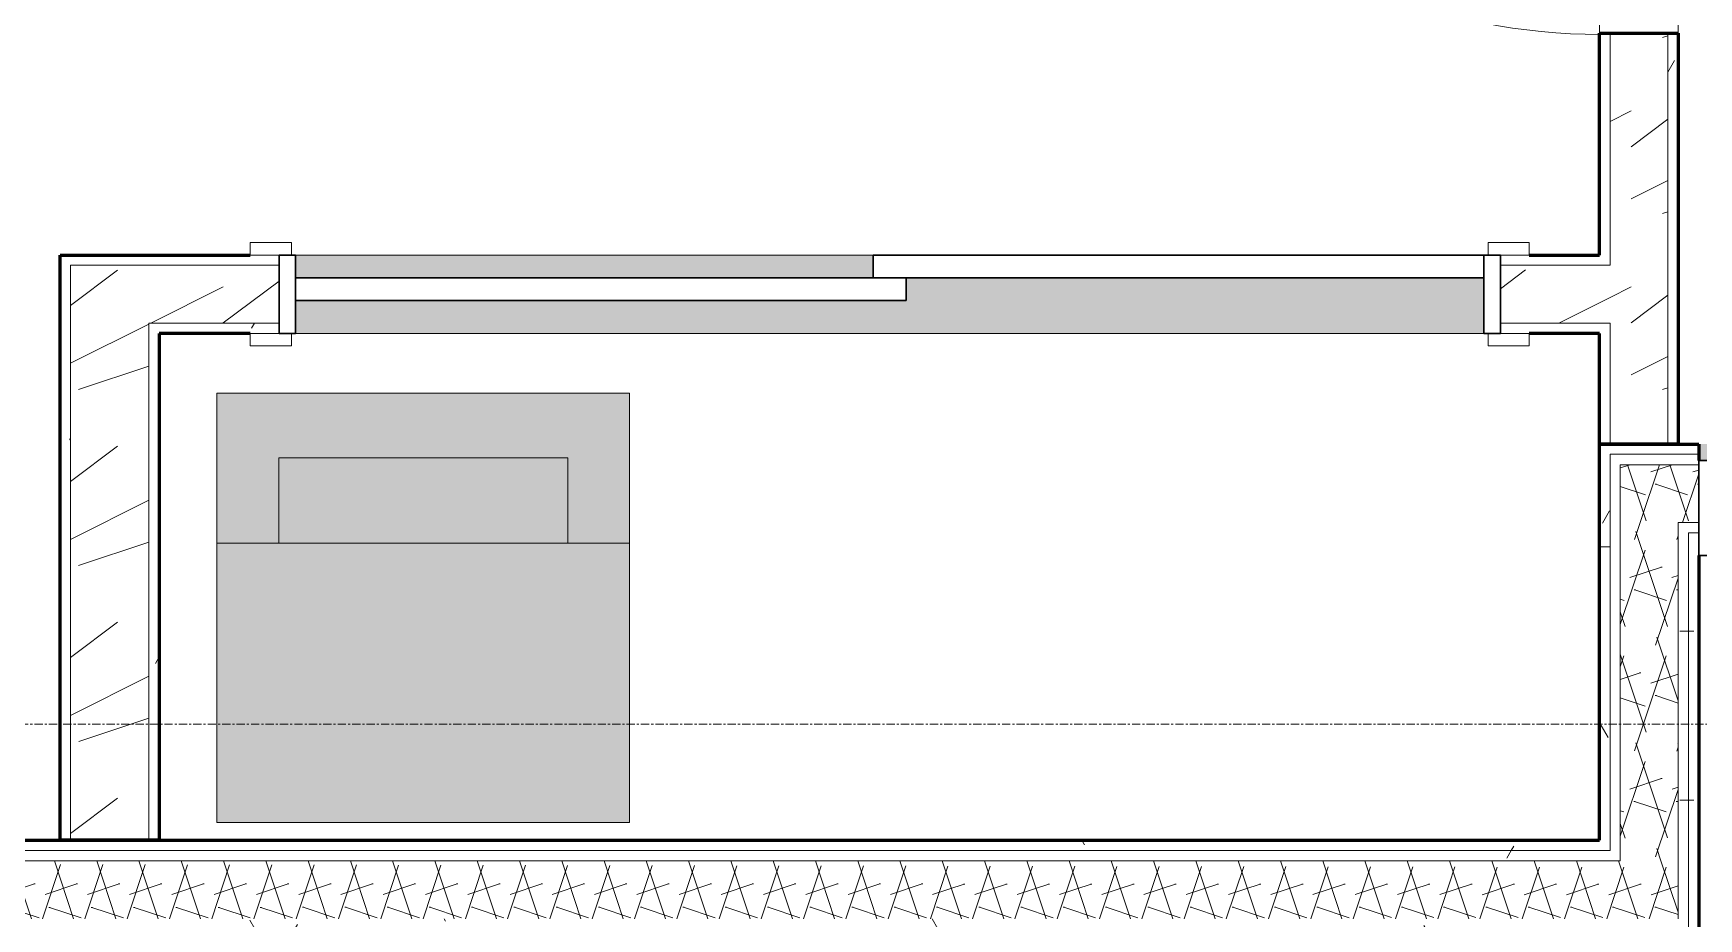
# Model space of a CAD drawing. Header units: inches. Extents: x -4061 to -1937, y 10959 to 12323.
# Drawn here: x -3402.1 to -3301.2, y 11835.4 to 11889 of the extents above; entities that cross this region are included whole.
import ezdxf

# ---------------------------------------------------------------- set-up
doc = ezdxf.new("R2010")
doc.units = ezdxf.units.IN
doc.header["$MEASUREMENT"] = 0
doc.linetypes.add('Grid Line 1_2_', pattern=[0.875, 0.5, -0.125, 0.125, -0.125])
for name, color, linetype, lineweight in [('0-1', 7, 'Continuous', 5), ('0-2', 10, 'Continuous', 18), ('A-DOOR', 31, 'Continuous', 18), ('A-DOOR-1', 7, 'Continuous', 9), ('A-DOOR-2', 50, 'Continuous', 30), ('A-DOOR-7', 31, 'Continuous', 9), ('A-DOOR-8', 31, 'Continuous', 30), ('A-DOOR-FRAM', 31, 'Continuous', 30), ('A-DOOR-FRAM-1', 50, 'Continuous', 30), ('A-WALL', 113, 'Continuous', 18), ('A-WALL-1', 8, 'Continuous', 5), ('A-WALL-2', 250, 'Continuous', 60), ('A-WALL-3', 10, 'Continuous', 18), ('A-WALL-PATT-1', 7, 'Continuous', 9), ('A-WALL-PATT-2', 55, 'Continuous', 9), ('A-WALL-PATT-6', 111, 'Continuous', 9), ('I-WALL-1', 2, 'Continuous', 5), ('I-WALL-2', 2, 'Continuous', 60), ('P-SANR-FIXT-1', 53, 'Continuous', 9), ('P-SANR-FIXT-2', 7, 'Continuous', 9), ('S-GRID-1', 1, 'Grid Line 1_2_', 9)]:
    doc.layers.add(name, color=color, linetype=linetype, lineweight=lineweight)
pattern_1 = [(0, (0, 0), (20.48, 5.12), [0.845, -14.515, 0.845, -14.515, -81.92]), (0, (0, 0), (20.48, 5.12), [-30.72, 0.845, -29.875, 0.845, -14.515, -35.84]), (0, (0, 0), (20.48, 5.12), [-76.8, 0.845, -9.395, 0.845, -24.755]), (120, (7.68, 2.56), (-14.67405, 15.1762003), [0.845, -14.515, 0.845, -14.515, -81.92]), (120, (7.68, 2.56), (-14.67405, 15.1762003), [-30.72, 0.845, -29.875, 0.845, -14.515, -35.84]), (120, (7.68, 2.56), (-14.67405, 15.1762003), [-76.8, 0.845, -9.395, 0.845, -24.755]), (240, (10.24, 12.8), (-5.80595, -20.2962003), [0.845, -14.515, 0.845, -14.515, -81.92]), (240, (10.24, 12.8), (-5.80595, -20.2962003), [-30.72, 0.845, -29.875, 0.845, -14.515, -35.84]), (240, (10.24, 12.8), (-5.80595, -20.2962003), [-76.8, 0.845, -9.395, 0.845, -24.755])]
pattern_2 = [(216.87, (4.265, 10.662), (31.9871619, 21.32545714), [5.331, -47.981]), (206.565, (10.662, 7.464), (-10.662476, -10.6620098), [11.921, -11.921]), (198.435, (10.662, 2.132), (-21.32449365, -10.6625869), [6.744, -26.974])]
pattern_3 = [(161.57, (0.32, 0.32), (-2.560496185, -0.000537386), [0, -18.214, 2.022, 0]), (18.43, (-0.32, 0.32), (-2.560496185, 0.000537386), [0, -18.214, 2.022, 0]), (108.43, (0.32, 0.32), (1.27922091, -6.400876726), [6.07, -14.166]), (71.57, (-0.32, 0.32), (1.27922091, 6.400876726), [6.07, -14.166])]

# ---------------------------------------------------------------- blocks, each defined once
blk = doc.blocks.new('Stacked Washer and Dryer - 26_x25_ - Private-1352637-ENLARGED RCP - 1ST FLOOR PLAN - EAST')
at = {"layer": 'P-SANR-FIXT-1'}
blk.add_hatch(color=256, dxfattribs=at).paths.add_polyline_path([(0, 12.5), (0, -12.5), (26, -12.5), (26, 12.5), (8.81, 12.5)], flags=0)
at = {"layer": 'P-SANR-FIXT-2'}
for p, q in [((26, 12.5), (0, 12.5)), ((0, -12.5), (0, 12.5)), ((16.91, 12.5), (16.91, -12.5)), ((26, 12.5), (26, -12.5)), ((16.91, 8.75), (22.09, 8.75)), ((22.09, 8.75), (22.09, -8.75)), ((22.09, -8.75), (16.91, -8.75)), ((0, -12.5), (26, -12.5))]:
    blk.add_line(p, q, dxfattribs=at)
blk = doc.blocks.new('FOLDING_SLIDING CLOSET - 72_ x 80_-1372885-ENLARGED RCP - 1ST FLOOR PLAN - EAST')
at = {"layer": 'A-DOOR-1'}
for p, q in [((-38.75, 3.25), (-36.25, 3.25)), ((-38.75, 2.5), (-38.75, 3.25)), ((-36.25, 3.25), (-36.25, 2.5)), ((36.25, 3.25), (38.75, 3.25)), ((36.25, 2.5), (36.25, 3.25)), ((38.75, 3.25), (38.75, 2.5)), ((-36.25, 2.5), (-38.75, 2.5)), ((38.75, 2.5), (36.25, 2.5)), ((-38.75, -2.25), (-36.25, -2.25)), ((-38.75, -3), (-38.75, -2.25)), ((-36.25, -3), (-38.75, -3)), ((-36.25, -2.25), (-36.25, -3)), ((36.25, -2.25), (38.75, -2.25)), ((36.25, -3), (36.25, -2.25)), ((38.75, -3), (36.25, -3)), ((38.75, -2.25), (38.75, -3))]:
    blk.add_line(p, q, dxfattribs=at)
at = {"layer": 'A-DOOR-2'}
for p, q in [((-1, 0.5), (36, 0.5)), ((-1, -0.875), (-1, 0.5)), ((36, 0.5), (36, -0.875)), ((-36, -0.875), (1, -0.875)), ((-36, -2.25), (-36, -0.875)), ((36, -0.875), (-1, -0.875)), ((1, -0.875), (1, -2.25)), ((1, -2.25), (-36, -2.25))]:
    blk.add_line(p, q, dxfattribs=at)
at = {"layer": 'A-DOOR-FRAM-1'}
for p, q in [((-37, 2.5), (-36, 2.5)), ((-37, -2.25), (-37, 2.5)), ((-36, 2.5), (-36, -2.25)), ((36, 2.5), (37, 2.5)), ((36, -2.25), (36, 2.5)), ((37, 2.5), (37, -2.25)), ((-36, -2.25), (-37, -2.25)), ((37, -2.25), (36, -2.25))]:
    blk.add_line(p, q, dxfattribs=at)
blk = doc.blocks.new('Single-Flush - 36_ x 84_-1372839-ENLARGED RCP - 1ST FLOOR PLAN - EAST')
at = {"layer": 'A-DOOR-1'}
blk.add_arc((18, 2.37), 36.07, 93.1789, 180, dxfattribs=at)
at = {"layer": 'A-DOOR-2'}
for p, q in [((16, 2.37), (16, 38.39)), ((18, 38.39), (16, 38.39)), ((18, 2.37), (18, 38.39)), ((18, 2.37), (16, 2.37))]:
    blk.add_line(p, q, dxfattribs=at)
blk = doc.blocks.new('CTR - 1st Phase - Unit Layouts_rvt-1-ENLARGED RCP - 1ST FLOOR PLAN - EAST')
at = {"layer": 'A-WALL-1'}
h = blk.add_hatch(color=256, dxfattribs=at)
h.paths.add_polyline_path([(-3366.02, 11870.85), (-3314.26, 11870.85), (-3314.26, 11874.23), (-3349.26, 11874.23), (-3349.26, 11872.85), (-3386.26, 11872.85), (-3386.26, 11870.85)], flags=0)
h.paths.add_polyline_path([(-3366.02, 11874.23), (-3351.26, 11874.23), (-3351.26, 11875.6), (-3386.26, 11875.6), (-3386.26, 11874.23)], flags=0)
at = {"layer": 'A-WALL-PATT-1'}
h = blk.add_hatch(dxfattribs=at)
h.set_pattern_fill('FP_1', color=256, style=0, pattern_type=2)
h.set_pattern_definition(pattern_1)
h.paths.add_polyline_path([(-3302.5, 11864.15), (-3302.5, 11889.03), (-3303.12, 11889.03), (-3303.12, 11864.15)], flags=0)
h.paths.add_polyline_path([(-3303.12, 11925.03), (-3302.5, 11925.03), (-3302.5, 11961.15), (-3303.12, 11961.15), (-3303.12, 11925.2)], flags=0)
h = blk.add_hatch(dxfattribs=at)
h.set_pattern_fill('FP_1', color=256, style=0, pattern_type=2)
h.set_pattern_definition(pattern_1)
h.paths.add_polyline_path([(-3306.62, 11864.15), (-3306.62, 11871.48), (-3307.25, 11871.48), (-3307.25, 11864.15)], flags=0)
h.paths.add_polyline_path([(-3307.25, 11874.98), (-3306.62, 11874.98), (-3306.62, 11889.03), (-3307.25, 11889.03), (-3307.25, 11875.6)], flags=0)
h.paths.add_polyline_path([(-3307.25, 11925.03), (-3306.62, 11925.03), (-3306.62, 11928.28), (-3307.25, 11928.28), (-3307.25, 11925.2)], flags=0)
h.paths.add_polyline_path([(-3306.62, 11931.78), (-3306.62, 11957.03), (-3307.25, 11957.03), (-3307.25, 11931.78)], flags=0)
h = blk.add_hatch(dxfattribs=at)
h.set_pattern_fill('FP_1', color=256, style=0, pattern_type=2)
h.set_pattern_definition(pattern_1)
h.paths.add_polyline_path([(-3400.52, 11840.15), (-3399.9, 11840.15), (-3399.9, 11874.98), (-3400.52, 11874.98), (-3400.52, 11847.73)], flags=0)
h = blk.add_hatch(dxfattribs=at)
h.set_pattern_fill('FP_1', color=256, style=0, pattern_type=2)
h.set_pattern_definition(pattern_1)
h.paths.add_polyline_path([(-3311.51, 11870.85), (-3307.25, 11870.85), (-3307.25, 11871.48), (-3313.26, 11871.48), (-3313.26, 11870.85)], flags=0)
h.paths.add_polyline_path([(-3391.02, 11870.85), (-3387.26, 11870.85), (-3387.26, 11871.48), (-3395.15, 11871.48), (-3395.15, 11870.85), (-3394.52, 11870.85)], flags=0)
h = blk.add_hatch(dxfattribs=at)
h.set_pattern_fill('FP_1', color=256, style=0, pattern_type=2)
h.set_pattern_definition(pattern_1)
h.paths.add_polyline_path([(-3394.52, 11840.15), (-3394.52, 11870.85), (-3395.15, 11870.85), (-3395.15, 11840.15)], flags=0)
at = {"layer": 'A-WALL-PATT-2'}
h = blk.add_hatch(dxfattribs=at)
h.set_pattern_fill('FP_2', color=256, style=0, pattern_type=2)
h.set_pattern_definition(pattern_2)
h.paths.add_polyline_path([(-3304.28, 11864.15), (-3303.12, 11864.15), (-3303.12, 11889.03), (-3306.62, 11889.03), (-3306.62, 11864.15)], flags=0)
h.paths.add_polyline_path([(-3306.62, 11925.03), (-3303.12, 11925.03), (-3303.12, 11960.53), (-3306.62, 11960.53), (-3306.62, 11925.2)], flags=0)
h = blk.add_hatch(dxfattribs=at)
h.set_pattern_fill('FP_2', color=256, style=0, pattern_type=2)
h.set_pattern_definition(pattern_2)
h.paths.add_polyline_path([(-3395.15, 11871.48), (-3387.26, 11871.48), (-3387.26, 11874.98), (-3399.9, 11874.98), (-3399.9, 11871.48)], flags=0)
h.paths.add_polyline_path([(-3307.25, 11871.48), (-3306.62, 11871.48), (-3306.62, 11874.98), (-3313.26, 11874.98), (-3313.26, 11871.48)], flags=0)
h = blk.add_hatch(dxfattribs=at)
h.set_pattern_fill('FP_2', color=256, style=0, pattern_type=2)
h.set_pattern_definition(pattern_2)
h.paths.add_polyline_path([(-3395.15, 11840.15), (-3395.15, 11871.48), (-3399.9, 11871.48), (-3399.9, 11840.15)], flags=0)
at = {"layer": 'A-WALL-2'}
for p, q in [((-3307.25, 11875.6), (-3307.25, 11889.03)), ((-3307.25, 11889.03), (-3302.5, 11889.03)), ((-3302.5, 11889.03), (-3302.5, 11864.15)), ((-3400.52, 11874.98), (-3400.52, 11875.6)), ((-3400.52, 11875.6), (-3389.01, 11875.6)), ((-3400.52, 11870.85), (-3400.52, 11874.98)), ((-3311.51, 11875.6), (-3307.25, 11875.6)), ((-3400.52, 11840.15), (-3400.52, 11870.85)), ((-3389.01, 11870.85), (-3394.52, 11870.85)), ((-3394.52, 11870.85), (-3394.52, 11840.15)), ((-3307.25, 11870.85), (-3311.51, 11870.85)), ((-3307.25, 11864.15), (-3307.25, 11870.85)), ((-3302.5, 11864.15), (-3307.25, 11864.15)), ((-3394.52, 11840.15), (-3400.52, 11840.15))]:
    blk.add_line(p, q, dxfattribs=at)
at = {"layer": 'A-WALL-3'}
for p, q in [((-3307.25, 11925.03), (-3307.25, 11889.03)), ((-3302.5, 11889.03), (-3302.5, 11925.03)), ((-3306.62, 11889.03), (-3306.62, 11874.98)), ((-3303.12, 11889.03), (-3303.12, 11864.15)), ((-3399.9, 11874.98), (-3387.26, 11874.98)), ((-3399.9, 11874.98), (-3399.9, 11871.48)), ((-3351.26, 11875.6), (-3386.26, 11875.6)), ((-3313.26, 11874.98), (-3307.25, 11874.98)), ((-3307.25, 11874.98), (-3306.62, 11874.98)), ((-3399.9, 11871.48), (-3399.9, 11870.85)), ((-3399.9, 11870.85), (-3399.9, 11840.15)), ((-3395.15, 11871.48), (-3387.26, 11871.48)), ((-3395.15, 11871.48), (-3395.15, 11870.85)), ((-3395.15, 11870.85), (-3395.15, 11840.15)), ((-3386.26, 11870.85), (-3314.26, 11870.85)), ((-3313.26, 11871.48), (-3307.25, 11871.48)), ((-3307.25, 11871.48), (-3306.62, 11871.48)), ((-3306.62, 11871.48), (-3306.62, 11864.15))]:
    blk.add_line(p, q, dxfattribs=at)
at = {"layer": '0-2'}
for name, p, rotation in [('Single-Flush - 36_ x 84_-1372839-ENLARGED RCP - 1ST FLOOR PLAN - EAST', (-3304.87, 11907.03), 90.00000000000081), ('FOLDING_SLIDING CLOSET - 72_ x 80_-1372885-ENLARGED RCP - 1ST FLOOR PLAN - EAST', (-3350.26, 11873.35), 180), ('Stacked Washer and Dryer - 26_x25_ - Private-1352637-ENLARGED RCP - 1ST FLOOR PLAN - EAST', (-3378.52, 11841.23), 90.00000000000622)]:
    blk.add_blockref(name, p, dxfattribs=dict(at, rotation=rotation))
blk = doc.blocks.new('CTR - 1st Phase - Shell_rvt-1-ENLARGED RCP - 1ST FLOOR PLAN - EAST')
at = {"layer": 'S-GRID-1'}
blk.add_line((-1936.83, 11847.19), (-4027.88, 11847.19), dxfattribs=at)
blk = doc.blocks.new('HOLLOW METAL - UNIT DOOR-1758958-ENLARGED RCP - 1ST FLOOR PLAN - EAST')
at = {"layer": 'A-DOOR-7'}
blk.add_arc((18, -2.25), 36, 180, 270, dxfattribs=at)
at = {"layer": 'A-DOOR-8'}
for p, q in [((16.25, -2.25), (18, -2.25)), ((16.25, -38.25), (16.25, -2.25)), ((18, -2.25), (18, -38.25)), ((18, -38.25), (16.25, -38.25))]:
    blk.add_line(p, q, dxfattribs=at)
at = {"layer": 'A-DOOR-FRAM'}
for p, q in [((-20, 3.5), (-18, 3.5)), ((-20, -2.25), (-20, 3.5)), ((-18, 3.5), (-18, 1.5625)), ((18, 3.5), (20, 3.5)), ((18, 1.5625), (18, 3.5)), ((20, 3.5), (20, -2.25)), ((-18, 1.5625), (-17.375, 1.5625)), ((-17.375, 1.5625), (-17.375, -0.3125)), ((17.375, 1.5625), (18, 1.5625)), ((17.375, -0.3125), (17.375, 1.5625)), ((-18, -0.3125), (-18, -2.25)), ((-17.375, -0.3125), (-18, -0.3125)), ((18, -0.3125), (17.375, -0.3125)), ((18, -2.25), (18, -0.3125)), ((-18, -2.25), (-20, -2.25)), ((20, -2.25), (18, -2.25))]:
    blk.add_line(p, q, dxfattribs=at)

msp = doc.modelspace()

# ---------------------------------------------------------------- hatches: boundary and pattern name
at = {"layer": 'A-WALL-PATT-6'}
h = msp.add_hatch(dxfattribs=at)
h.set_pattern_fill('FP_1', color=256, style=0, pattern_type=2)
h.set_pattern_definition(pattern_1)
h.paths.add_polyline_path([(-3307.25, 11840.15), (-3306.62, 11840.15), (-3306.62, 11863.53), (-3307.25, 11863.53), (-3307.25, 11850.04)], flags=0)
h = msp.add_hatch(dxfattribs=at)
h.set_pattern_fill('FP_1', color=256, style=0, pattern_type=2)
h.set_pattern_definition(pattern_1)
h.paths.add_polyline_path([(-3304.28, 11862.9), (-3301.25, 11862.9), (-3301.25, 11863.53), (-3306.62, 11863.53), (-3306.62, 11862.9), (-3306, 11862.9)], flags=0)
h.paths.add_polyline_path([(-3245.02, 11862.9), (-3240.89, 11862.9), (-3240.89, 11863.53), (-3261.25, 11863.53), (-3261.25, 11862.9)], flags=0)
h = msp.add_hatch(dxfattribs=at)
h.set_pattern_fill('FP_17', color=256, style=0, pattern_type=2)
h.set_pattern_definition(pattern_3)
h.paths.add_polyline_path([(-3245.02, 11859.4), (-3241.52, 11859.4), (-3241.52, 11862.9), (-3261.25, 11862.9), (-3261.25, 11859.4)], flags=0)
h.paths.add_polyline_path([(-3301.25, 11859.4), (-3301.25, 11862.9), (-3306, 11862.9), (-3306, 11859.4), (-3302.5, 11859.4)], flags=0)
h = msp.add_hatch(dxfattribs=at)
h.set_pattern_fill('FP_17', color=256, style=0, pattern_type=2)
h.set_pattern_definition(pattern_3)
h.paths.add_polyline_path([(-3302.5, 11838.9), (-3302.5, 11859.4), (-3306, 11859.4), (-3306, 11838.9)], flags=0)
h = msp.add_hatch(dxfattribs=at)
h.set_pattern_fill('FP_1', color=256, style=0, pattern_type=2)
h.set_pattern_definition(pattern_1)
h.paths.add_polyline_path([(-3245.64, 11858.78), (-3245.02, 11858.78), (-3245.02, 11859.4), (-3261.25, 11859.4), (-3261.25, 11858.78), (-3245.67, 11858.78)], flags=0)
h.paths.add_polyline_path([(-3301.87, 11858.78), (-3301.25, 11858.78), (-3301.25, 11859.4), (-3302.5, 11859.4), (-3302.5, 11858.78), (-3301.9, 11858.78)], flags=0)
h = msp.add_hatch(dxfattribs=at)
h.set_pattern_fill('FP_1', color=256, style=0, pattern_type=2)
h.set_pattern_definition(pattern_1)
h.paths.add_polyline_path([(-3302.5, 11835.4), (-3301.87, 11835.4), (-3301.9, 11858.78), (-3302.5, 11858.78), (-3302.5, 11838.9)], flags=0)
h = msp.add_hatch(dxfattribs=at)
h.set_pattern_fill('FP_1', color=256, style=0, pattern_type=2)
h.set_pattern_definition(pattern_1)
h.paths.add_polyline_path([(-3246.27, 11858.15), (-3245.64, 11858.15), (-3245.67, 11858.78), (-3261.25, 11858.78), (-3261.25, 11858.15)], flags=0)
h.paths.add_polyline_path([(-3301.25, 11858.15), (-3301.25, 11858.78), (-3301.87, 11858.78), (-3301.87, 11858.15)], flags=0)
h = msp.add_hatch(dxfattribs=at)
h.set_pattern_fill('FP_1', color=256, style=0, pattern_type=2)
h.set_pattern_definition(pattern_1)
h.paths.add_polyline_path([(-3301.76, 11834.78), (-3301.25, 11834.78), (-3301.25, 11858.15), (-3301.87, 11858.15), (-3301.87, 11834.78)], flags=0)
h = msp.add_hatch(dxfattribs=at)
h.set_pattern_fill('FP_1', color=256, style=0, pattern_type=2)
h.set_pattern_definition(pattern_1)
h.paths.add_polyline_path([(-3395.15, 11838.9), (-3306, 11838.9), (-3306, 11839.53), (-3461.15, 11839.53), (-3461.15, 11838.9), (-3399.9, 11838.9)], flags=0)
h = msp.add_hatch(dxfattribs=at)
h.set_pattern_fill('FP_1', color=256, style=0, pattern_type=2)
h.set_pattern_definition(pattern_1)
h.paths.add_polyline_path([(-3326.83, 11839.53), (-3306.62, 11839.53), (-3306.62, 11840.15), (-3460.52, 11840.15), (-3460.52, 11839.53), (-3350.26, 11839.53)], flags=0)
h = msp.add_hatch(dxfattribs=at)
h.set_pattern_fill('FP_17', color=256, style=0, pattern_type=2)
h.set_pattern_definition(pattern_3)
h.paths.add_polyline_path([(-3318.48, 11835.4), (-3302.5, 11835.4), (-3302.5, 11838.9), (-3461.77, 11838.9), (-3461.77, 11835.4), (-3350.26, 11835.4)], flags=0)
h = msp.add_hatch(dxfattribs=at)
h.set_pattern_fill('FP_1', color=256, style=0, pattern_type=2)
h.set_pattern_definition(pattern_1)
h.paths.add_polyline_path([(-3317.22, 11834.78), (-3301.87, 11834.78), (-3301.87, 11835.4), (-3461.15, 11835.4), (-3461.15, 11834.78), (-3350.26, 11834.78)], flags=0)
at = {"layer": 'I-WALL-1'}
h = msp.add_hatch(color=256, dxfattribs=at)
h.paths.add_polyline_path([(-3288.95, 11858.15), (-3263.25, 11858.15), (-3263.25, 11859.34), (-3263.87, 11859.34), (-3263.87, 11861.21), (-3263.25, 11861.21), (-3263.25, 11863.15), (-3261.25, 11863.15), (-3261.25, 11864.15), (-3297.5, 11864.15), (-3297.5, 11863.15), (-3299.25, 11863.15), (-3299.25, 11861.21), (-3298.62, 11861.21), (-3298.62, 11859.34), (-3299.25, 11859.34), (-3299.25, 11858.15), (-3297.5, 11858.15)], flags=0)
h.paths.add_polyline_path([(-3299.25, 11863.15), (-3299.25, 11864.15), (-3301.25, 11864.15), (-3301.25, 11863.15)], flags=0)

# ---------------------------------------------------------------- linework, layer by layer
at = {"layer": 'A-WALL'}
for p, q in [((-3301.25, 11863.53), (-3306.62, 11863.53)), ((-3306.62, 11863.53), (-3306.62, 11839.53)), ((-3301.25, 11862.9), (-3306, 11862.9)), ((-3306, 11862.9), (-3306, 11838.9)), ((-3301.25, 11859.4), (-3302.5, 11859.4)), ((-3302.5, 11859.4), (-3302.5, 11835.4)), ((-3301.25, 11858.78), (-3301.87, 11858.78)), ((-3301.87, 11858.78), (-3301.87, 11834.78)), ((-3306.62, 11839.53), (-3460.52, 11839.53)), ((-3461.77, 11838.9), (-3306, 11838.9))]:
    msp.add_line(p, q, dxfattribs=at)
at = {"layer": 'I-WALL-2'}
for p, q in [((-3307.25, 11864.15), (-3301.25, 11864.15)), ((-3307.25, 11840.15), (-3307.25, 11864.15)), ((-3301.25, 11864.15), (-3301.25, 11863.15)), ((-3301.25, 11857.4), (-3301.25, 11834.15)), ((-3460.52, 11840.15), (-3307.25, 11840.15))]:
    msp.add_line(p, q, dxfattribs=at)

# ---------------------------------------------------------------- block references
at = {"layer": '0-1'}
for name in ['CTR - 1st Phase - Shell_rvt-1-ENLARGED RCP - 1ST FLOOR PLAN - EAST', 'CTR - 1st Phase - Unit Layouts_rvt-1-ENLARGED RCP - 1ST FLOOR PLAN - EAST']:
    msp.add_blockref(name, (0, 0), dxfattribs=at)
at = {"layer": 'A-DOOR', "rotation": 180}
msp.add_blockref('HOLLOW METAL - UNIT DOOR-1758958-ENLARGED RCP - 1ST FLOOR PLAN - EAST', (-3281.25, 11860.9), dxfattribs=at)

doc.saveas('drawing.dxf')
